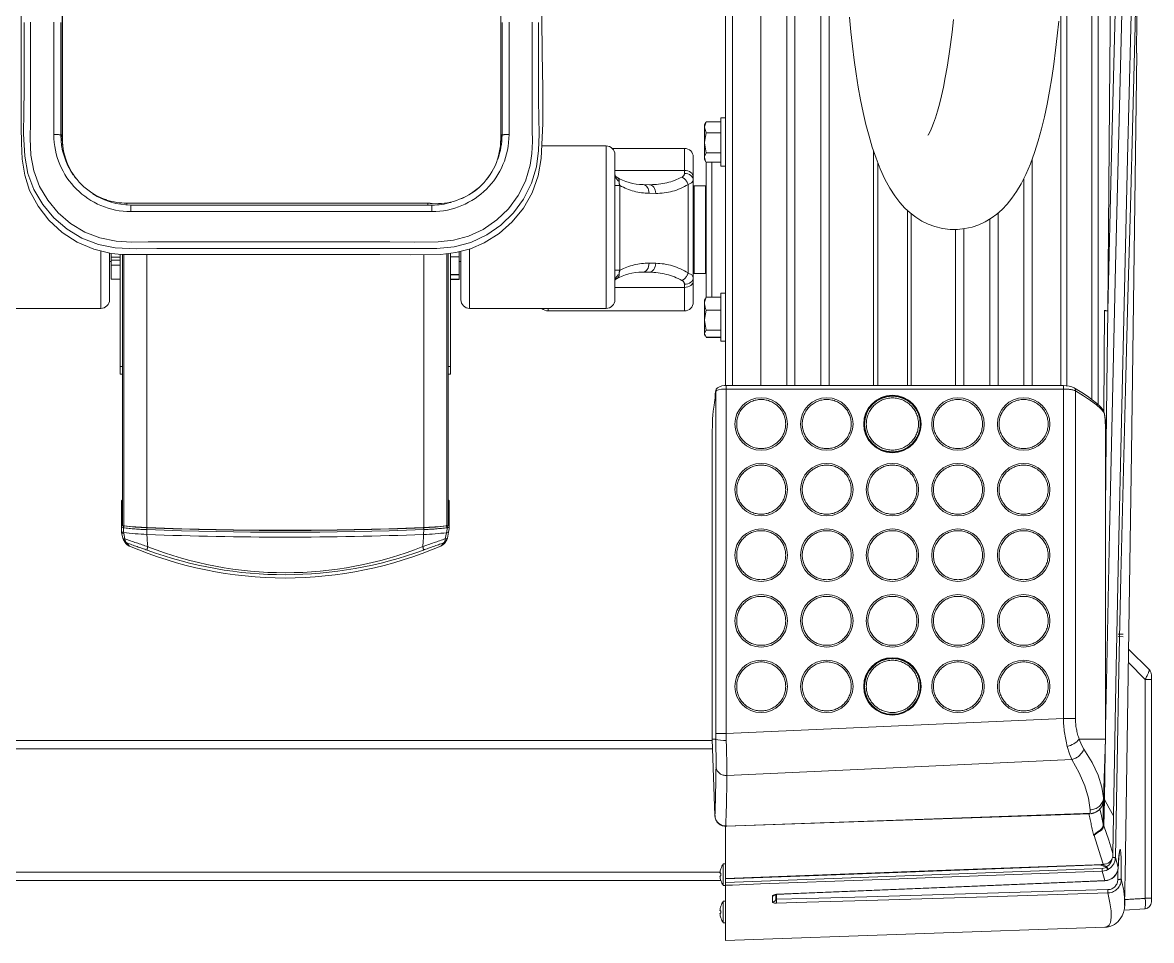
# Model space of a CAD drawing. Extents: x -32840 to 422982, y 280745 to 888746.
# Drawn here: x 218074.2 to 218477.4, y 400710.5 to 401038.5 of the extents above; entities that cross this region are included whole.
import ezdxf

# ---------------------------------------------------------------- set-up
doc = ezdxf.new("R2010")
doc.units = 0
doc.header["$LTSCALE"] = 1000
doc.linetypes.add('PHANTOM', pattern=[0.5, 0.25, -0.05, 0.05, -0.05, 0.05, -0.05])
doc.layers.add('A-FUR', color=33, linetype='Continuous', plot=False, transparency=0.5)

# ---------------------------------------------------------------- blocks, each defined once
blk = doc.blocks.new('REC-GYM-02A')
at = {"linetype": 'Continuous', "lineweight": 15}
for p, q in [((251.658, -885.03), (246.236, -885.219)), ((251.658, -885.818), (251.658, -885.03)), ((251.689, -885.283), (251.658, -885.283)), ((251.689, -885.589), (251.689, -885.283)), ((251.723, -885.352), (251.723, -885.352)), ((245.964, -885.464), (245.662, -885.482)), ((251.723, -885.419), (251.723, -885.453)), ((251.723, -885.52), (251.723, -885.52)), ((245.573, -885.582), (245.573, -885.632)), ((245.573, -885.632), (245.573, -888.761)), ((250.938, -885.627), (250.938, -885.685)), ((251.658, -885.589), (251.689, -885.589)), ((251.689, -885.817), (251.658, -885.817)), ((251.658, -885.856), (251.658, -885.818)), ((251.658, -885.856), (251.658, -885.91)), ((251.689, -886.123), (251.689, -885.817)), ((251.658, -885.914), (251.658, -885.91)), ((251.658, -886.656), (251.658, -885.914)), ((251.723, -885.886), (251.723, -885.886)), ((251.723, -885.953), (251.723, -885.987)), ((251.724, -885.887), (273.593, -885.887)), ((251.658, -886.123), (251.689, -886.123)), ((251.723, -886.055), (251.723, -886.055)), ((245.942, -886.286), (245.944, -886.286)), ((246.114, -886.813), (246.122, -886.274)), ((251.654, -886.661), (246.449, -886.84)), ((251.846, -887.906), (251.808, -886.815)), ((251.808, -886.815), (251.808, -886.815)), ((246.257, -887.046), (246.227, -887.906)), ((246.257, -887.046), (246.257, -887.046)), ((246.227, -887.906), (246.227, -892.143)), ((246.229, -887.906), (246.227, -887.906)), ((246.227, -887.906), (246.227, -887.906)), ((246.603, -887.906), (246.229, -887.906)), ((251.798, -887.906), (251.798, -887.906)), ((251.846, -887.906), (251.798, -887.906)), ((273.471, -887.887), (251.846, -887.887)), ((251.846, -892.153), (251.846, -887.906)), ((251.846, -887.906), (251.846, -887.906)), ((245.573, -888.761), (245.573, -888.826)), ((245.602, -888.896), (245.898, -889.193)), ((245.976, -889.405), (246.047, -889.405)), ((245.977, -889.371), (246.047, -889.372)), ((255.613, -890.864), (255.631, -890.779)), ((255.643, -890.858), (255.644, -890.858)), ((260.256, -890.859), (260.255, -890.859)), ((260.268, -890.778), (260.285, -890.86)), ((260.285, -890.86), (260.285, -890.861)), ((260.286, -890.874), (260.289, -890.938)), ((255.605, -890.937), (255.605, -890.939)), ((255.605, -890.939), (255.605, -891.304)), ((255.621, -890.959), (255.621, -894.847)), ((260.272, -894.835), (260.272, -890.959)), ((260.289, -890.939), (260.289, -890.938)), ((260.289, -891.304), (260.289, -890.939)), ((255.621, -891.335), (255.621, -891.334)), ((255.621, -891.335), (255.621, -894.847)), ((246.227, -892.143), (246.227, -892.143)), ((251.846, -892.153), (251.846, -892.153)), ((246.267, -892.615), (246.268, -892.616)), ((246.829, -892.961), (251.648, -892.961)), ((251.659, -913.015), (251.659, -892.96)), ((255.621, -893.124), (255.588, -893.124)), ((255.588, -893.232), (255.588, -893.124)), ((260.308, -893.124), (260.272, -893.124)), ((260.308, -893.124), (260.308, -893.232)), ((255.588, -894.851), (255.588, -893.232)), ((260.308, -894.838), (260.308, -893.232)), ((251.723, -893.593), (251.659, -893.593)), ((251.723, -893.593), (251.723, -894.281)), ((251.723, -893.649), (251.936, -893.649)), ((251.723, -893.652), (251.936, -893.652)), ((251.723, -893.754), (251.936, -893.754)), ((251.936, -893.652), (251.958, -893.703)), ((251.936, -893.754), (251.958, -893.896)), ((251.958, -893.687), (251.947, -893.668)), ((251.958, -893.703), (251.958, -893.687)), ((251.958, -893.896), (251.958, -893.703)), ((251.958, -894.13), (251.958, -893.896)), ((251.723, -894.038), (251.936, -894.038)), ((254.193, -894.028), (252.243, -894.028)), ((255.313, -894.063), (253.363, -894.063)), ((262.533, -894.063), (260.583, -894.063)), ((251.723, -894.222), (251.936, -894.222)), ((251.853, -896.153), (251.853, -894.222)), ((251.932, -894.222), (251.932, -896.153)), ((251.932, -894.226), (251.936, -894.226)), ((251.936, -894.222), (251.944, -894.204)), ((251.936, -894.226), (251.939, -894.218)), ((251.947, -894.206), (251.958, -894.187)), ((251.958, -894.13), (251.958, -894.187)), ((252.118, -894.453), (252.118, -894.153)), ((253.238, -896.261), (253.238, -894.188)), ((255.438, -894.188), (255.438, -894.878)), ((260.458, -894.855), (260.458, -894.188)), ((251.659, -894.281), (251.723, -894.281)), ((251.942, -894.564), (251.932, -894.574)), ((252.107, -894.564), (251.942, -894.564)), ((251.942, -894.564), (251.942, -895.814)), ((252.117, -894.574), (252.107, -894.564)), ((252.107, -895.814), (252.107, -894.564)), ((252.117, -894.574), (252.117, -895.804)), ((252.118, -894.504), (252.118, -894.453)), ((252.118, -895.895), (252.118, -894.504)), ((255.588, -894.475), (255.463, -894.475)), ((255.463, -894.481), (255.463, -894.475)), ((255.463, -894.541), (255.463, -894.481)), ((255.588, -894.541), (255.463, -894.541)), ((255.463, -894.546), (255.463, -894.541)), ((255.463, -894.798), (255.463, -894.546)), ((260.433, -894.48), (260.308, -894.48)), ((260.433, -894.48), (260.433, -894.679)), ((252.118, -894.697), (252.117, -894.697)), ((255.463, -894.733), (255.438, -894.733)), ((260.433, -894.679), (260.433, -894.755)), ((260.458, -894.733), (260.433, -894.733)), ((255.463, -894.871), (255.463, -894.798)), ((260.433, -894.755), (260.433, -894.797)), ((260.433, -894.797), (260.433, -894.837)), ((260.433, -894.837), (260.433, -894.85)), ((255.852, -895.541), (260.152, -895.541)), ((255.91, -895.541), (255.91, -895.568)), ((252.117, -895.681), (252.118, -895.681)), ((255.502, -895.607), (255.502, -895.606)), ((255.502, -895.606), (255.502, -895.606)), ((255.848, -895.562), (255.848, -895.562)), ((255.848, -895.562), (255.848, -895.563)), ((255.91, -895.569), (255.91, -895.568)), ((255.91, -895.568), (256.41, -895.568)), ((256.41, -895.569), (255.91, -895.569)), ((256.41, -895.569), (256.41, -895.568)), ((256.41, -895.568), (256.41, -895.568)), ((256.41, -895.568), (256.78, -895.568)), ((256.78, -895.568), (256.78, -895.569)), ((256.78, -895.568), (257.348, -895.568)), ((256.78, -895.568), (256.78, -895.568)), ((257.348, -895.569), (256.78, -895.569)), ((257.348, -895.569), (257.348, -895.568)), ((257.348, -895.568), (257.348, -895.568)), ((257.348, -895.568), (257.717, -895.568)), ((257.717, -895.568), (257.717, -895.568)), ((257.717, -895.568), (257.717, -895.569)), ((257.717, -895.568), (258.285, -895.568)), ((258.285, -895.569), (257.717, -895.569)), ((258.285, -895.569), (258.285, -895.568)), ((258.285, -895.568), (258.285, -895.568)), ((258.285, -895.568), (258.655, -895.568)), ((258.655, -895.568), (258.655, -895.568)), ((258.655, -895.568), (258.655, -895.569)), ((258.655, -895.568), (259.223, -895.568)), ((259.223, -895.569), (258.655, -895.569)), ((259.223, -895.569), (259.223, -895.568)), ((259.223, -895.568), (259.223, -895.568)), ((259.223, -895.568), (259.592, -895.568)), ((259.592, -895.568), (259.592, -895.568)), ((259.592, -895.568), (259.592, -895.569)), ((259.592, -895.568), (260.16, -895.568)), ((260.16, -895.569), (259.592, -895.569)), ((260.16, -895.569), (260.16, -895.568)), ((260.16, -895.568), (260.16, -895.568)), ((260.16, -895.568), (260.21, -895.568)), ((260.496, -895.613), (260.496, -895.613)), ((260.496, -895.613), (260.496, -895.614)), ((251.932, -895.804), (251.942, -895.814)), ((251.942, -895.814), (252.107, -895.814)), ((252.107, -895.814), (252.117, -895.804)), ((252.837, -895.832), (252.743, -895.831)), ((252.118, -895.944), (252.118, -895.895)), ((252.118, -896.226), (252.118, -895.944)), ((251.723, -896.097), (251.659, -896.097)), ((251.723, -896.097), (251.723, -896.785)), ((251.723, -896.153), (251.936, -896.153)), ((251.958, -896.191), (251.94, -896.159)), ((251.958, -896.219), (251.958, -896.191)), ((254.95, -896.101), (254.95, -896.102)), ((261.048, -896.106), (261.048, -896.105)), ((251.723, -896.286), (251.936, -896.286)), ((251.936, -896.286), (251.958, -896.43)), ((251.958, -896.219), (251.958, -896.43)), ((252.243, -896.351), (253.276, -896.351)), ((251.958, -896.652), (251.958, -896.43)), ((253.363, -896.386), (254.283, -896.386)), ((254.869, -896.448), (254.869, -896.48)), ((254.869, -896.553), (254.869, -896.488)), ((261.136, -896.511), (261.129, -896.398)), ((261.129, -896.398), (261.131, -896.452)), ((261.131, -896.452), (261.131, -896.488)), ((261.131, -896.488), (261.131, -896.549)), ((261.136, -908.628), (261.136, -896.511)), ((251.723, -896.574), (251.936, -896.574)), ((251.936, -896.574), (251.958, -896.652)), ((251.958, -896.691), (251.958, -896.652)), ((254.869, -896.555), (254.869, -896.553)), ((254.869, -896.555), (254.869, -896.945)), ((261.131, -896.549), (261.131, -896.549)), ((261.131, -896.549), (261.131, -896.55)), ((261.131, -896.949), (261.131, -896.55)), ((251.659, -896.785), (251.723, -896.785)), ((251.723, -896.73), (251.936, -896.73)), ((251.936, -896.73), (251.939, -896.722)), ((251.94, -896.723), (251.958, -896.691)), ((254.869, -897.489), (254.869, -896.945)), ((261.131, -896.949), (261.131, -897.485)), ((254.869, -897.491), (254.869, -897.489)), ((254.869, -897.491), (254.869, -897.881)), ((261.131, -897.485), (261.131, -897.485)), ((261.131, -897.485), (261.131, -897.486)), ((261.131, -897.885), (261.131, -897.486)), ((245.785, -897.71), (245.783, -897.71)), ((254.869, -898.425), (254.869, -897.881)), ((261.131, -897.885), (261.131, -898.421))]:
    blk.add_line(p, q, dxfattribs=at)
at = {"linetype": 'PHANTOM', "lineweight": 0}
for p, q in [((245.66, -885.632), (245.573, -885.632)), ((245.66, -888.761), (245.66, -885.632)), ((250.929, -885.618), (250.929, -885.686)), ((250.987, -885.666), (250.987, -885.579)), ((246.278, -886.057), (251.658, -885.856)), ((246.053, -886.033), (246.053, -885.903)), ((246.276, -886.02), (246.238, -885.886)), ((273.582, -886.005), (251.734, -886.005)), ((246.047, -886.073), (246.088, -886.215)), ((246.211, -886.086), (246.281, -886.113)), ((246.308, -886.111), (246.215, -886.076)), ((246.251, -886.666), (246.245, -887.042)), ((246.45, -886.899), (246.449, -886.845)), ((251.808, -886.815), (251.846, -887.906)), ((246.227, -887.906), (246.257, -887.046)), ((246.258, -887.07), (246.229, -887.906)), ((246.245, -887.042), (246.233, -887.729)), ((246.256, -887.042), (246.256, -887.069)), ((251.842, -887.769), (273.475, -887.769)), ((246.227, -892.143), (246.227, -887.906)), ((246.229, -892.349), (246.229, -887.906)), ((251.648, -887.889), (251.648, -887.99)), ((251.798, -887.99), (251.798, -887.906)), ((251.846, -887.906), (251.846, -892.153)), ((246.829, -888.202), (251.648, -887.99)), ((251.798, -887.99), (251.648, -887.99)), ((251.648, -887.99), (251.648, -892.911)), ((251.798, -892.876), (251.798, -887.99)), ((246.829, -888.202), (246.659, -888.202)), ((246.659, -888.202), (246.659, -892.885)), ((246.829, -892.911), (246.829, -888.202)), ((245.66, -888.761), (245.573, -888.761)), ((245.901, -889.002), (245.66, -888.761)), ((255.661, -890.769), (255.643, -890.858)), ((255.97, -890.833), (255.969, -890.902)), ((259.923, -890.833), (259.924, -890.902)), ((260.255, -890.844), (260.238, -890.769)), ((260.259, -890.928), (260.256, -890.859)), ((255.641, -890.953), (255.641, -894.845)), ((255.967, -894.831), (255.967, -890.928)), ((259.926, -894.833), (259.926, -890.928)), ((260.255, -890.959), (260.242, -890.957)), ((260.252, -894.835), (260.252, -890.953)), ((246.334, -892.686), (246.334, -913.437)), ((246.425, -913.749), (246.425, -892.763)), ((246.782, -914.024), (246.782, -892.958)), ((251.648, -892.911), (246.829, -892.911)), ((246.829, -892.911), (246.829, -892.961)), ((246.869, -898.531), (246.869, -892.961)), ((247.276, -896.199), (247.276, -892.961)), ((247.394, -895.922), (247.394, -892.961)), ((247.764, -895.425), (247.764, -892.961)), ((247.882, -895.34), (247.882, -892.961)), ((248.252, -895.201), (248.252, -892.961)), ((248.37, -895.191), (248.37, -892.961)), ((249.005, -895.418), (249.005, -892.961)), ((249.058, -895.465), (249.058, -892.961)), ((249.482, -896.146), (249.482, -892.961)), ((249.542, -896.314), (249.542, -892.961)), ((250.177, -903.476), (250.177, -892.961)), ((250.295, -904.963), (250.295, -892.961)), ((250.665, -909.636), (250.665, -892.961)), ((250.783, -911.122), (250.783, -892.961)), ((251.153, -912.484), (251.153, -892.961)), ((251.559, -912.91), (251.559, -892.961)), ((251.648, -892.911), (251.648, -892.961)), ((255.621, -893.232), (255.588, -893.232)), ((260.308, -893.232), (260.272, -893.232)), ((252.243, -894.028), (252.243, -894.364)), ((253.363, -894.063), (253.363, -896.386)), ((254.193, -894.063), (254.193, -894.028)), ((255.313, -894.913), (255.313, -894.063)), ((260.583, -894.063), (260.583, -894.884)), ((252.243, -894.364), (252.243, -894.408)), ((252.243, -894.364), (253.238, -894.364)), ((252.192, -894.569), (252.192, -895.834)), ((252.743, -894.581), (252.837, -894.583)), ((252.875, -894.581), (252.743, -894.581)), ((252.837, -894.583), (252.878, -894.583)), ((255.463, -894.481), (255.588, -894.481)), ((255.588, -894.546), (255.463, -894.546)), ((252.749, -894.709), (252.655, -894.708)), ((253.165, -895.819), (253.165, -894.609)), ((260.308, -894.679), (260.433, -894.679)), ((255.463, -894.798), (255.588, -894.798)), ((260.433, -894.755), (260.308, -894.755)), ((260.433, -894.797), (260.308, -894.797)), ((255.852, -895.447), (260.152, -895.447)), ((255.852, -895.447), (255.852, -895.541)), ((260.152, -895.541), (260.152, -895.447)), ((260.21, -895.542), (260.21, -895.568)), ((252.655, -895.707), (252.749, -895.709)), ((252.243, -895.993), (252.243, -896.035)), ((253.238, -896.035), (252.243, -896.035)), ((252.243, -896.035), (252.243, -896.351)), ((254.869, -896.511), (254.85, -896.541)), ((261.136, -896.511), (261.154, -896.541)), ((254.75, -898.154), (254.75, -896.547)), ((254.85, -896.541), (254.85, -898.148)), ((261.154, -898.148), (261.154, -896.541)), ((261.254, -896.547), (261.254, -898.154)), ((245.783, -897.71), (245.783, -897.71))]:
    blk.add_line(p, q, dxfattribs=at)
at = {"linetype": 'Continuous', "lineweight": 15, "flags": 128}
for points in [[(246.237, -885.221), (246.205, -885.222), (246.153, -885.235), (246.099, -885.26), (246.053, -885.295), (246.017, -885.337), (245.99, -885.382), (245.972, -885.431), (245.959, -885.486), (245.953, -885.549), (245.953, -885.576)], [(245.955, -885.541), (245.944, -886.214), (245.943, -886.286)], [(245.956, -885.531), (245.953, -885.552), (245.954, -885.576)], [(250.927, -885.686), (250.613, -885.7), (248.17, -885.803), (246.238, -885.883)], [(250.954, -885.682), (250.954, -885.682), (250.952, -885.682), (250.947, -885.684), (250.939, -885.685), (250.929, -885.686), (250.927, -885.686)], [(251.658, -885.91), (250.329, -885.96), (246.289, -886.112)], [(246.046, -886.071), (246.043, -886.143), (246.039, -886.205), (246.035, -886.252), (246.031, -886.285), (246.028, -886.304), (246.026, -886.312), (246.026, -886.312)], [(246.17, -886.15), (246.16, -886.159), (246.149, -886.171)], [(246.088, -886.215), (246.063, -887.555), (246.036, -888.896), (246.008, -890.235), (245.977, -891.571), (245.943, -892.904), (245.909, -894.212), (245.873, -895.516), (245.839, -896.813), (245.807, -898.104), (245.779, -899.387), (245.763, -900.233), (245.75, -901.076), (245.741, -901.912), (245.736, -902.738), (245.737, -903.549), (245.738, -903.801), (245.741, -904.051), (245.742, -904.124)], [(245.783, -897.71), (245.857, -891.998), (245.942, -886.286)], [(246.123, -886.243), (246.122, -886.274), (246.122, -886.274)], [(246.251, -886.666), (246.252, -886.666), (246.266, -886.633)], [(245.711, -907.442), (245.711, -907.393), (245.715, -906.501), (245.723, -905.601), (245.734, -904.683), (245.748, -903.761), (245.778, -902.061), (245.82, -900.072), (245.867, -898.074), (245.913, -896.208), (245.959, -894.335), (246.002, -892.458), (246.043, -890.577), (246.081, -888.695), (246.114, -886.813)], [(246.606, -887.905), (246.604, -887.906), (246.603, -887.906)], [(255.605, -890.937), (255.607, -890.915), (255.613, -890.864)], [(255.613, -890.864), (255.613, -890.864), (255.613, -890.863), (255.621, -890.86), (255.643, -890.858)], [(260.255, -890.844), (260.255, -890.844), (260.258, -890.845), (260.277, -890.851), (260.285, -890.86)], [(260.256, -890.859), (260.278, -890.866), (260.285, -890.873), (260.286, -890.874), (260.286, -890.874)], [(260.285, -890.861), (260.285, -890.872), (260.286, -890.874)], [(260.252, -890.953), (260.261, -890.954), (260.267, -890.956), (260.271, -890.957), (260.272, -890.959), (260.272, -890.959)], [(246.229, -892.349), (246.228, -892.292), (246.227, -892.143)], [(246.268, -892.616), (246.305, -892.66), (246.356, -892.707), (246.417, -892.757), (246.488, -892.808), (246.569, -892.863), (246.662, -892.92), (246.676, -892.928)], [(251.648, -892.96), (251.672, -892.96), (251.71, -892.955), (251.744, -892.944), (251.772, -892.927), (251.789, -892.908), (251.798, -892.884), (251.797, -892.877)], [(251.958, -893.703), (251.958, -893.707), (251.936, -893.754)], [(251.958, -893.896), (251.958, -893.906), (251.936, -894.038)], [(251.936, -894.038), (251.944, -894.057), (251.958, -894.13)], [(251.958, -894.13), (251.957, -894.152), (251.936, -894.222)], [(255.724, -894.835), (255.511, -894.861), (255.302, -894.917), (255.104, -895.002), (254.892, -895.134), (254.705, -895.299), (254.545, -895.496), (254.42, -895.717), (254.335, -895.957), (254.292, -896.208), (254.267, -896.707), (254.266, -897.208), (254.276, -897.71), (254.281, -898.213), (254.279, -899.216), (254.277, -900.222), (254.275, -901.23), (254.274, -902.239), (254.273, -903.489), (254.273, -904.742)], [(260.281, -894.835), (260.069, -894.833), (259.221, -894.833), (257.473, -894.833), (256.598, -894.833), (256.161, -894.828), (255.724, -894.835)], [(261.732, -904.742), (261.732, -904.562), (261.732, -903.841), (261.731, -902.402), (261.729, -900.966), (261.728, -899.945), (261.726, -898.926), (261.722, -897.564), (261.719, -896.656), (261.717, -896.425), (261.704, -896.194), (261.668, -895.967), (261.599, -895.75), (261.479, -895.525), (261.323, -895.324), (261.134, -895.15), (260.918, -895.011), (260.683, -894.91), (260.433, -894.85), (260.281, -894.835)], [(249.886, -898.226), (249.867, -898.016), (249.844, -897.811), (249.819, -897.611), (249.791, -897.415), (249.76, -897.226), (249.727, -897.042), (249.69, -896.864), (249.651, -896.692), (249.607, -896.526), (249.56, -896.366), (249.507, -896.21), (249.447, -896.058), (249.379, -895.909), (249.309, -895.78), (249.238, -895.671), (249.167, -895.578), (249.094, -895.498), (249.017, -895.427), (248.937, -895.365), (248.852, -895.312), (248.762, -895.268), (248.667, -895.233), (248.559, -895.206), (248.45, -895.192), (248.342, -895.191), (248.236, -895.203), (248.135, -895.226), (248.038, -895.259), (247.946, -895.302), (247.86, -895.353), (247.78, -895.412), (247.705, -895.478), (247.633, -895.553), (247.565, -895.637), (247.498, -895.734), (247.432, -895.846), (247.366, -895.979), (247.302, -896.13), (247.243, -896.292), (247.191, -896.458), (247.144, -896.628), (247.102, -896.803), (247.063, -896.983), (247.028, -897.168), (246.996, -897.358), (246.967, -897.554), (246.941, -897.754), (246.918, -897.96), (246.897, -898.169)], [(251.94, -896.16), (251.944, -896.167), (251.958, -896.219)], [(251.958, -896.219), (251.957, -896.235), (251.936, -896.286)], [(251.958, -896.43), (251.958, -896.441), (251.936, -896.574)], [(248.402, -898.191), (248.421, -898.01), (248.442, -897.836), (248.466, -897.67), (248.491, -897.513), (248.517, -897.365), (248.544, -897.226), (248.573, -897.099), (248.601, -896.983), (248.63, -896.88), (248.658, -896.789), (248.685, -896.712), (248.709, -896.649), (248.731, -896.6), (248.748, -896.566), (248.759, -896.546), (248.765, -896.537), (248.765, -896.537)], [(251.958, -896.652), (251.958, -896.658), (251.936, -896.73)], [(254.869, -896.553), (254.869, -896.553), (254.869, -896.553), (254.869, -896.553), (254.869, -896.553), (254.869, -896.553), (254.869, -896.553), (254.869, -896.553), (254.869, -896.553)], [(254.869, -897.489), (254.869, -897.489), (254.869, -897.489), (254.869, -897.489), (254.869, -897.489), (254.869, -897.489), (254.869, -897.489), (254.869, -897.489), (254.869, -897.489)], [(245.784, -897.71), (245.779, -898.205), (245.77, -898.974), (245.762, -899.83), (245.753, -900.739), (245.751, -901.06)]]:
    blk.add_lwpolyline(points, dxfattribs=at)
at = {"linetype": 'PHANTOM', "lineweight": 0, "flags": 128}
for points in [[(246.193, -885.709), (246.165, -885.568), (246.149, -885.451), (246.146, -885.357), (246.157, -885.287), (246.178, -885.247), (246.208, -885.224), (246.236, -885.221)], [(245.66, -885.632), (245.659, -885.582), (245.659, -885.539), (245.661, -885.505), (245.664, -885.486), (245.667, -885.484)], [(250.928, -885.563), (250.497, -885.576), (249.637, -885.602), (247.915, -885.655), (246.193, -885.709)], [(246.194, -885.756), (247.916, -885.705), (249.638, -885.655), (250.498, -885.63), (250.929, -885.618)], [(246.238, -885.886), (246.664, -885.868), (248.368, -885.797), (249.648, -885.744), (250.928, -885.689)], [(250.928, -885.689), (250.927, -885.686), (250.927, -885.686)], [(250.987, -885.579), (250.983, -885.573), (250.973, -885.568), (250.958, -885.565), (250.939, -885.563), (250.928, -885.563)], [(250.928, -885.689), (250.947, -885.687), (250.963, -885.683), (250.977, -885.678), (250.985, -885.671), (250.987, -885.666)], [(246.238, -885.886), (246.238, -885.883), (246.238, -885.883)], [(251.658, -885.818), (251.558, -885.822), (251.159, -885.837), (249.56, -885.897), (246.276, -886.02)], [(246.004, -885.909), (246.004, -886.059), (246.006, -886.2), (246.01, -886.283), (246.014, -886.318), (246.02, -886.333), (246.024, -886.326), (246.029, -886.303), (246.036, -886.244), (246.041, -886.18), (246.045, -886.111), (246.047, -886.073)], [(246.276, -886.02), (246.22, -886.032), (246.193, -886.044)], [(246.276, -886.02), (246.276, -886.023), (246.276, -886.026), (246.277, -886.03), (246.277, -886.034), (246.277, -886.04), (246.277, -886.045), (246.277, -886.051), (246.278, -886.057)], [(246.289, -886.116), (246.389, -886.112), (246.789, -886.097), (248.388, -886.037), (251.658, -885.914)], [(246.215, -886.076), (246.235, -886.066), (246.278, -886.057)], [(246.26, -886.12), (246.277, -886.117), (246.289, -886.116)], [(246.392, -886.53), (246.322, -886.316), (246.26, -886.12)], [(246.289, -886.112), (246.289, -886.112), (246.289, -886.116)], [(246.122, -886.274), (246.183, -886.462), (246.251, -886.666)], [(246.397, -886.524), (246.397, -886.524), (246.388, -886.536)], [(246.397, -886.524), (246.397, -886.525), (246.392, -886.53)], [(246.393, -886.536), (246.397, -886.525), (246.397, -886.524)], [(246.449, -886.845), (246.549, -886.842), (246.948, -886.828), (248.547, -886.773), (251.654, -886.665)], [(251.654, -886.661), (251.654, -886.661), (251.654, -886.665)], [(246.114, -886.813), (246.175, -886.921), (246.245, -887.042)], [(246.257, -886.692), (246.256, -886.991), (246.256, -887.042)], [(246.262, -887.012), (246.262, -886.991), (246.261, -886.691)], [(246.261, -886.691), (246.287, -886.813), (246.309, -886.91)], [(246.449, -886.84), (246.449, -886.841), (246.449, -886.845)], [(246.71, -887.615), (246.606, -887.425), (246.526, -887.242), (246.473, -887.065), (246.45, -886.899)], [(246.258, -887.07), (246.28, -887.223), (246.334, -887.39), (246.421, -887.573), (246.538, -887.766)], [(251.638, -887.389), (250.287, -887.451), (246.71, -887.615)], [(246.774, -887.803), (246.743, -887.698), (246.71, -887.615)], [(246.538, -887.766), (246.573, -887.826), (246.606, -887.905)], [(246.227, -888.075), (246.211, -888.948), (246.172, -890.854), (246.13, -892.758), (246.085, -894.665), (246.037, -896.57), (245.989, -898.472), (245.94, -900.433), (245.892, -902.39), (245.847, -904.344), (245.805, -906.297), (245.769, -908.245), (245.74, -910.189), (245.713, -912.651), (245.703, -915.105)], [(255.726, -890.667), (255.708, -890.68), (255.688, -890.711)], [(260.211, -890.711), (260.178, -890.668), (260.173, -890.667)], [(255.631, -890.779), (255.631, -890.777), (255.633, -890.775), (255.636, -890.773), (255.639, -890.772), (255.643, -890.771), (255.648, -890.77), (255.654, -890.77), (255.661, -890.769)], [(255.644, -890.858), (255.636, -890.91), (255.634, -890.928)], [(260.238, -890.769), (260.245, -890.769), (260.25, -890.769), (260.255, -890.77), (260.26, -890.771), (260.263, -890.772), (260.265, -890.774), (260.267, -890.776), (260.268, -890.778)], [(260.255, -890.859), (260.255, -890.851), (260.255, -890.844)], [(255.634, -890.928), (255.634, -890.933), (255.635, -890.938), (255.637, -890.943), (255.639, -890.947), (255.642, -890.951), (255.645, -890.954), (255.648, -890.956), (255.652, -890.957)], [(255.652, -890.957), (255.649, -890.957), (255.642, -890.959)], [(260.259, -890.928), (260.259, -890.933), (260.258, -890.938), (260.257, -890.943), (260.255, -890.947), (260.252, -890.951), (260.249, -890.954), (260.245, -890.956), (260.242, -890.957)], [(260.259, -890.928), (260.281, -890.933), (260.289, -890.937), (260.289, -890.938)], [(246.227, -891.186), (246.222, -891.741), (246.204, -893.339), (246.196, -894.03)], [(246.257, -892.585), (246.244, -892.553), (246.233, -892.469), (246.229, -892.349)], [(246.243, -894.033), (246.248, -893.341), (246.252, -892.583)], [(246.659, -892.885), (246.542, -892.814), (246.442, -892.748), (246.359, -892.684), (246.294, -892.627), (246.257, -892.585)], [(251.798, -892.876), (251.787, -892.888), (251.758, -892.899), (251.716, -892.907), (251.667, -892.911), (251.648, -892.911)], [(245.799, -915.128), (245.81, -912.673), (245.836, -910.208), (245.866, -908.267), (245.901, -906.322), (245.942, -904.371), (245.987, -902.412), (246.035, -900.449), (246.085, -898.483), (246.141, -896.258), (246.196, -894.03)], [(246.196, -894.03), (246.183, -895.801), (246.168, -897.57), (246.152, -899.337), (246.135, -901.105), (246.117, -902.869), (246.099, -904.63), (246.081, -906.397), (246.065, -908.16), (246.051, -909.919), (246.04, -911.676), (246.032, -913.428), (246.029, -915.174)], [(252.243, -894.364), (252.219, -894.366), (252.196, -894.371), (252.174, -894.379), (252.155, -894.39), (252.139, -894.404), (252.128, -894.419), (252.121, -894.436), (252.118, -894.453)], [(252.118, -894.504), (252.121, -894.485), (252.128, -894.467), (252.139, -894.45), (252.155, -894.436), (252.174, -894.424), (252.196, -894.415), (252.219, -894.409), (252.243, -894.408)], [(252.192, -894.569), (252.139, -894.543), (252.118, -894.504)], [(252.743, -894.581), (252.726, -894.584), (252.709, -894.591), (252.694, -894.603), (252.681, -894.619), (252.67, -894.638), (252.661, -894.66), (252.656, -894.683), (252.655, -894.708)], [(252.837, -894.583), (252.82, -894.585), (252.803, -894.593), (252.788, -894.604), (252.775, -894.62), (252.764, -894.639), (252.756, -894.661), (252.751, -894.684), (252.749, -894.709)], [(253.176, -894.549), (253.176, -894.533), (253.18, -894.521), (253.193, -894.503), (253.203, -894.495), (253.22, -894.485)], [(254.328, -898.149), (254.328, -897.969), (254.328, -897.028), (254.323, -896.792), (254.319, -896.555), (254.327, -896.32), (254.359, -896.087), (254.43, -895.852), (254.543, -895.625), (254.687, -895.428), (254.867, -895.253), (255.068, -895.114), (255.296, -895.007), (255.532, -894.943), (255.783, -894.919), (256.7, -894.918), (257.617, -894.918), (259.186, -894.918), (259.781, -894.918), (260.078, -894.915), (260.375, -894.928), (260.616, -894.977), (260.852, -895.069), (261.063, -895.195), (261.254, -895.359), (261.411, -895.546), (261.537, -895.763), (261.623, -895.992), (261.669, -896.239), (261.686, -896.557), (261.682, -896.875), (261.677, -897.194), (261.677, -898.149)], [(261.587, -898.154), (261.587, -897.203), (261.587, -896.728), (261.59, -896.49), (261.58, -896.253), (261.538, -896.028), (261.456, -895.807), (261.341, -895.608), (261.19, -895.427), (261.015, -895.276), (260.812, -895.154), (260.598, -895.07), (260.365, -895.022), (260.137, -895.011), (259.908, -895.013), (259.449, -895.013), (258.533, -895.013), (257.147, -895.013), (256.454, -895.013), (256.107, -895.011), (255.761, -895.014), (255.543, -895.037), (255.327, -895.097), (255.119, -895.193), (254.924, -895.327), (254.759, -895.486), (254.619, -895.677), (254.516, -895.883), (254.447, -896.111), (254.424, -896.278), (254.417, -896.447), (254.418, -896.617), (254.418, -897.129), (254.418, -898.154)], [(252.655, -895.707), (252.656, -895.732), (252.661, -895.755), (252.67, -895.777), (252.681, -895.795), (252.694, -895.811), (252.709, -895.822), (252.726, -895.829), (252.743, -895.831)], [(252.749, -895.709), (252.751, -895.733), (252.756, -895.756), (252.764, -895.778), (252.775, -895.797), (252.788, -895.812), (252.803, -895.823), (252.82, -895.83), (252.837, -895.832)], [(252.192, -895.834), (252.141, -895.857), (252.12, -895.885), (252.118, -895.895)], [(252.243, -895.993), (252.219, -895.991), (252.196, -895.985), (252.174, -895.976), (252.155, -895.964), (252.139, -895.949), (252.128, -895.932), (252.121, -895.914), (252.118, -895.895)], [(252.243, -896.035), (252.219, -896.033), (252.196, -896.028), (252.174, -896.02), (252.155, -896.008), (252.139, -895.995), (252.128, -895.979), (252.121, -895.962), (252.118, -895.944)]]:
    blk.add_lwpolyline(points, dxfattribs=at)
at = {"linetype": 'Continuous', "lineweight": 15}
for centre, radius in [((247.398, -888.661), 0.375), ((248.336, -888.661), 0.375), ((249.273, -888.661), 0.41), ((249.273, -888.661), 0.407), ((249.273, -888.661), 0.398), ((250.211, -888.661), 0.375), ((251.148, -888.661), 0.375), ((247.398, -889.598), 0.375), ((248.336, -889.598), 0.375), ((249.273, -889.598), 0.375), ((250.211, -889.598), 0.375), ((251.148, -889.598), 0.375), ((247.398, -890.536), 0.375), ((248.336, -890.536), 0.375), ((249.273, -890.536), 0.375), ((250.211, -890.536), 0.375), ((251.148, -890.536), 0.375), ((247.398, -891.473), 0.375), ((248.336, -891.473), 0.375), ((249.273, -891.473), 0.375), ((250.211, -891.473), 0.375), ((251.148, -891.473), 0.375), ((249.273, -892.411), 0.41), ((249.273, -892.411), 0.407), ((247.398, -892.411), 0.375), ((248.336, -892.411), 0.375), ((249.273, -892.411), 0.398), ((250.211, -892.411), 0.375), ((251.148, -892.411), 0.375)]:
    blk.add_circle(centre, radius, dxfattribs=at)
at = {"linetype": 'PHANTOM', "lineweight": 0}
for centre, radius in [((249.273, -888.661), 0.373), ((247.398, -888.661), 0.35), ((248.336, -888.661), 0.35), ((250.211, -888.661), 0.35), ((251.148, -888.661), 0.35), ((247.398, -889.598), 0.35), ((248.336, -889.598), 0.35), ((249.273, -889.598), 0.35), ((250.211, -889.598), 0.35), ((251.148, -889.598), 0.35), ((247.398, -890.536), 0.35), ((248.336, -890.536), 0.35), ((249.273, -890.536), 0.35), ((250.211, -890.536), 0.35), ((251.148, -890.536), 0.35), ((247.398, -891.473), 0.35), ((248.336, -891.473), 0.35), ((249.273, -891.473), 0.35), ((250.211, -891.473), 0.35), ((251.148, -891.473), 0.35), ((247.398, -892.411), 0.35), ((248.336, -892.411), 0.35), ((249.273, -892.411), 0.373), ((250.211, -892.411), 0.35), ((251.148, -892.411), 0.35)]:
    blk.add_circle(centre, radius, dxfattribs=at)
at = {"linetype": 'Continuous', "lineweight": 15}
for centre, radius, start, end in [((251.477, -885.434), 0.26, 18.5909, 35.5846), ((251.471, -885.435), 0.266, 4.0647, 18.3226), ((245.673, -885.582), 0.1, 93.5958, 180.0021), ((251.477, -885.438), 0.26, 324.4154, 341.3943), ((251.739, -885.459), 0.0425, 94.4673, 111.7843), ((251.738, -885.415), 0.0411, 248.8806, 266.3798), ((251.468, -885.436), 0.269, 341.7679, 355.907), ((251.477, -885.968), 0.26, 18.5909, 35.5846), ((246.244, -886.08), 0.196, 91.6366, 177.4028), ((251.471, -885.969), 0.266, 4.0647, 18.3226), ((251.739, -885.993), 0.0425, 94.4673, 111.7843), ((251.738, -885.949), 0.0411, 248.8806, 266.3798), ((251.468, -885.971), 0.269, 341.7679, 355.907), ((246.264, -886.253), 0.141, 144.6273, 176.1423), ((246.255, -886.255), 0.135, 87.7513, 128.9679), ((246.33, -886.525), 0.415, 96.3921, 104.9999), ((251.477, -885.972), 0.26, 324.4154, 341.3943), ((246.41, -886.737), 0.178, 122.3203, 144.2142), ((246.189, -886.326), 0.29, 295.6738, 313.6835), ((246.36, -886.511), 0.0371, 318.8513, 329.3003), ((251.655, -886.818), 0.153, 1.2527, 95.2425), ((251.657, -886.81), 0.15, 358.5428, 95.7281), ((246.462, -887.044), 0.205, 98.7785, 182.3614), ((246.85, -888.122), 0.328, 103.3179, 138.5505), ((251.675, -888.359), 0.471, 73.9388, 93.3041), ((245.673, -888.826), 0.1, 180, 225), ((257.949, -895.858), 5.648, 90, 113.1874), ((257.949, -895.858), 5.648, 66.8099, 90), ((255.799, -890.824), 0.174, 115.5376, 158.3156), ((260.102, -890.819), 0.169, 21.0158, 63.7933), ((255.728, -890.802), 0.1, 153.8142, 165.7967), ((256.098, -894.599), 3.769, 91.9476, 96.9677), ((257.947, -941.739), 50.945, 87.7764, 92.2236), ((259.798, -894.565), 3.734, 82.9144, 88.0711), ((260.171, -890.802), 0.1, 14.3023, 26.4434), ((255.637, -890.978), 0.0258, 81.7045, 131.2981), ((256.102, -894.842), 3.916, 91.9759, 96.7985), ((256.098, -894.556), 3.627, 91.9251, 97.1091), ((257.947, -941.869), 50.98, 87.7744, 92.2256), ((257.947, -941.682), 50.79, 87.7764, 92.2236), ((259.796, -894.553), 3.624, 82.8816, 88.0764), ((259.791, -894.842), 3.916, 83.2015, 88.0241), ((255.632, -891.304), 0.027, 179.8524, 246.2588), ((260.262, -891.304), 0.0268, 289.703, 3.3396), ((246.554, -892.238), 5.293, 356.148, 0.9263), ((246.793, -892.414), 0.566, 175.3961, 200.772), ((246.816, -892.637), 0.323, 243.9072, 272.3291), ((252.243, -894.153), 0.125, 90, 180), ((253.363, -894.188), 0.125, 90, 180), ((254.193, -894.153), 0.125, 45.6941, 90), ((255.313, -894.188), 0.125, 0, 90), ((260.583, -894.188), 0.125, 90, 180), ((252.852, -893.857), 0.726, 269.6563, 300.5203), ((253.19, -894.445), 0.0483, 306.7934, 352.7352), ((255.852, -896.544), 1.004, 90, 106.0182), ((260.152, -896.544), 1.003, 57.113, 90), ((255.789, -896.481), 0.921, 108.1882, 155.6581), ((255.789, -896.482), 0.921, 108.1882, 155.6581), ((255.79, -896.483), 0.923, 86.4072, 108.2021), ((255.79, -896.483), 0.923, 82.5249, 86.4029), ((255.79, -896.484), 0.923, 82.5249, 86.4029), ((260.21, -896.49), 0.923, 71.9232, 90), ((260.211, -896.489), 0.921, 24.6234, 71.9373), ((260.211, -896.49), 0.921, 24.6234, 71.9373), ((252.828, -896.576), 0.744, 58.4461, 89.4014), ((253.183, -895.986), 0.0558, 4.9666, 54.2021), ((260.155, -896.541), 0.999, 0.0055, 34.8193), ((255.849, -896.541), 0.999, 159.7817, 179.9996), ((255.787, -896.48), 0.918, 155.6739, 180.4878), ((260.213, -896.488), 0.918, 0.0015, 24.6079), ((252.243, -896.226), 0.125, 180, 270), ((253.363, -896.261), 0.125, 180, 270)]:
    blk.add_arc(centre, radius, start, end, dxfattribs=at)
at = {"linetype": 'PHANTOM', "lineweight": 0}
for centre, radius, start, end in [((247.617, -885.487), 1.668, 183.055, 194.6507), ((246.203, -885.908), 0.2, 95.2545, 180.4303), ((247.51, -885.706), 1.317, 180.0997, 182.1714), ((252.134, -885.569), 1.206, 179.7382, 182.3117), ((250.93, -885.626), 0.00826, 350.7837, 105.5631), ((250.987, -885.628), 0.049, 90.5201, 178.5851), ((250.988, -885.718), 0.0513, 91.6285, 133.1899), ((246.198, -885.901), 0.145, 92.518, 180.7356), ((246.04, -886.028), 0.126, 84.1796, 108.582), ((246.247, -886.087), 0.201, 92.548, 176.0373), ((246.284, -886.218), 0.196, 117.9282, 179.0761), ((246.28, -886.215), 0.146, 118.1466, 171.6029), ((246.467, -885.948), 0.29, 199.4501, 208.468), ((246.011, -886.196), 0.237, 30.4743, 39.7397), ((246.837, -886.32), 0.668, 158.5279, 159.4873), ((246.134, -885.561), 0.656, 265.8473, 269.4565), ((285.063, -878.365), 39.517, 191.9151, 192.3831), ((246.442, -886.689), 0.185, 162.4209, 180.7186), ((246.348, -886.686), 0.0873, 153.5088, 183.4059), ((246.24, -886.649), 0.0298, 3.8262, 31.1209), ((246.414, -886.731), 0.167, 125.4413, 149.6371), ((246.277, -886.603), 0.0411, 10.5163, 22.1001), ((246.21, -886.375), 0.245, 295.9092, 318.7587), ((246.399, -886.485), 0.0516, 258.3126, 263.6706), ((280.58, -887.68), 28.944, 177.991, 179.4243), ((246.256, -886.675), 0.0171, 273.8485, 286.2725), ((246.458, -887.045), 0.201, 96.4856, 180.4627), ((246.448, -887.092), 0.194, 89.2036, 173.5034), ((246.268, -886.585), 0.458, 267.1167, 268.5004), ((269.295, -887.275), 17.658, 180.3701, 181.9918), ((251.655, -887.532), 0.144, 11.1938, 97.0901), ((246.77, -887.859), 0.251, 103.8808, 158.1636), ((262.07, -887.551), 10.278, 179.7388, 181.9825), ((245.252, -888.215), 1.577, 0.4623, 15.1298), ((245.841, -888.201), 0.817, 359.945, 21.139), ((257.95, -895.964), 5.707, 69.8151, 110.2533), ((257.95, -895.644), 5.359, 68.5323, 111.541), ((255.726, -890.802), 0.0982, 113.018, 153.7706), ((218.217, -780.963), 116.016, 288.82924, 288.99711), ((255.729, -890.764), 0.0685, 129.1436, 184.1613), ((242.553, -853.379), 39.576, 289.3837, 289.8241), ((259.602, -891.006), 3.636, 174.5203, 177.2615), ((256.105, -890.611), 0.131, 179.2726, 201.5822), ((259.789, -890.609), 0.131, 338.4903, 0.7868), ((323.312, -705.516), 195.696, 251.09613, 251.19751), ((256.296, -891.006), 3.632, 2.7371, 5.5216), ((273.331, -853.27), 39.673, 250.2407, 250.6882), ((260.172, -890.801), 0.0981, 26.4615, 67.0059), ((260.169, -890.764), 0.0689, 356.5437, 51.4939), ((257.947, -941.835), 50.972, 87.7764, 92.2236), ((255.645, -891.033), 0.105, 95.7266, 114.4878), ((255.629, -890.939), 0.0248, 180.2252, 250.3269), ((256.095, -894.644), 3.744, 91.9251, 97.1091), ((256.013, -890.908), 0.0446, 171.9103, 211.1036), ((259.88, -890.908), 0.0446, 328.8964, 8.0897), ((259.799, -894.641), 3.742, 82.8816, 88.0764), ((260.264, -890.939), 0.0248, 288.7141, 359.8636), ((255.629, -891.303), 0.0248, 180.2252, 250.3269), ((260.264, -891.303), 0.0248, 288.7141, 359.8636), ((246.305, -892.587), 0.0476, 178.2207, 217.0005), ((246.804, -892.486), 0.425, 249.5189, 273.4167), ((246.698, -892.894), 0.0401, 166.0956, 236.6958), ((246.205, -894.297), 0.267, 80.9969, 92.0532), ((252.305, -894.406), 0.0621, 181.572, 245.9112), ((252.364, -894.622), 0.181, 118.342, 163.0367), ((253.075, -894.56), 0.102, 331.2702, 5.8883), ((253.116, -894.44), 0.125, 299.0406, 355.3698), ((253.179, -895.541), 0.932, 85.9025, 90.8258), ((255.851, -896.548), 1.101, 89.9488, 179.9487), ((260.153, -896.548), 1.101, 0.0513, 90.0512), ((252.361, -895.784), 0.176, 196.5736, 242.2152), ((253.179, -896.751), 0.932, 85.9025, 90.8258), ((253.059, -895.872), 0.119, 356.8287, 26.4443), ((253.234, -895.884), 0.0583, 174.8283, 252.2365), ((253.111, -895.99), 0.129, 4.1426, 59.6073), ((252.304, -895.995), 0.0605, 113.0538, 177.5381), ((254.777, -896.005), 0.543, 267.1501, 278.616), ((261.227, -896.005), 0.543, 261.384, 272.8499)]:
    blk.add_arc(centre, radius, start, end, dxfattribs=at)
for centre, major_axis, ratio, start_param, end_param in [((296.154, -897.089), (-109.653, 0), 0.117714, 5.187925, 5.19093), ((252.127, -892.982), (-0.239, 6.838), 0.034878, 0.44552, 0.640518), ((245.949, -892.964), (0.23, 6.585), 0.034878, 5.822038, 5.830268), ((245.673, -888.755), (0.071, 0.142), 0.051882, 1.639734, 3.124248), ((252.655, -893.833), (-0.623, 0.623), 0.987156, 1.79211, 2.349731), ((252.743, -893.831), (-0.874, 0.036), 0.856676, 1.048874, 1.606495), ((252.837, -893.833), (-0.874, 0.036), 0.856676, 1.606495, 1.619422), ((252.749, -893.834), (-0.623, 0.623), 0.987156, 2.349731, 2.845503), ((252.655, -896.582), (-0.623, 0.623), 0.987156, 5.491324, 6.048945), ((252.749, -896.584), (-0.623, 0.623), 0.987156, 4.995552, 5.491324), ((252.743, -896.581), (-0.874, 0.036), 0.856676, 4.760584, 5.305709)]:
    blk.add_ellipse(centre, major_axis=major_axis, ratio=ratio, start_param=start_param, end_param=end_param, dxfattribs=at)
at = {"linetype": 'Continuous', "lineweight": 15}
for centre, major_axis, ratio, start_param, end_param in [((251.885, -899.839), (0, 7.39), 0.034921, 0.198349, 0.341497), ((252.743, -896.581), (-0.874, 0.036), 0.856676, 4.748088, 4.760584)]:
    blk.add_ellipse(centre, major_axis=major_axis, ratio=ratio, start_param=start_param, end_param=end_param, dxfattribs=at)

msp = doc.modelspace()

# ---------------------------------------------------------------- block references
at = {"layer": 'A-FUR', "ltscale": 50, "xscale": 25, "yscale": 25, "zscale": 25, "rotation": 180}
msp.add_blockref('REC-GYM-02A', (224616.69, 378584.75), dxfattribs=at)

doc.saveas('drawing.dxf')
